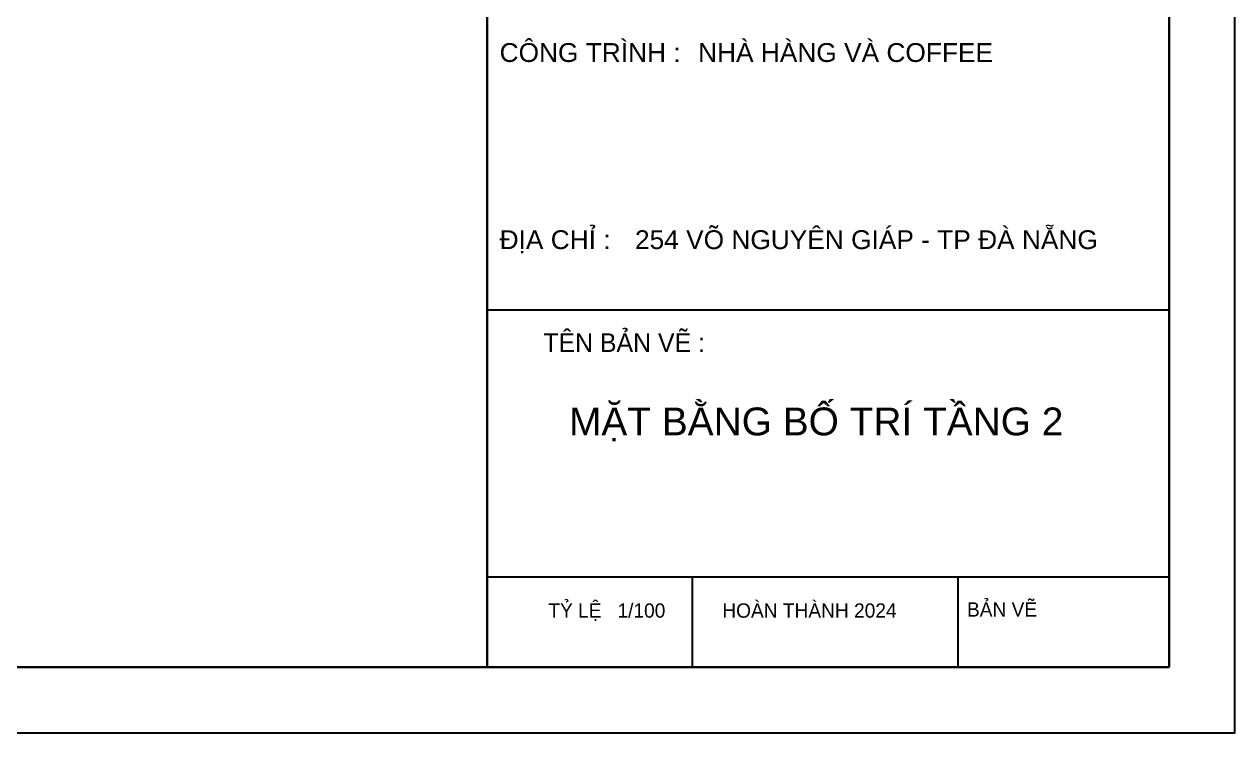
# Model space of a CAD drawing. Header units: millimetres. Extents: x 886808 to 1650903, y -1008069 to 230892.
# Drawn here: x 973532 to 999689, y -454220 to -438920 of the extents above; entities that cross this region are included whole.
import ezdxf

# ---------------------------------------------------------------- set-up
doc = ezdxf.new("R2010")
doc.units = ezdxf.units.MM
for name, color, linetype, lineweight in [('A-Wall', 113, 'Continuous', 30), ('Q - TEN PHONG', 7, 'Continuous', 18), ('Text', 250, 'Continuous', 25)]:
    doc.layers.add(name, color=color, linetype=linetype, lineweight=lineweight)
for name, color, linetype in [('CUA', 75, 'Continuous'), ('i_Chu', 9, 'Continuous'), ('TUONG', 1, 'Continuous')]:
    doc.layers.add(name, color=color, linetype=linetype)
doc.styles.add('a 1', font='')
doc.styles.add('Arial_6', font='arial.ttf', dxfattribs={"height": 1.327769})
doc.styles.add('DAT', font='')
doc.styles.get('a 1').set_extended_font_data('VNI-Avo')
doc.styles.get('DAT').set_extended_font_data('VNI-Helve')

msp = doc.modelspace()

# ---------------------------------------------------------------- linework, layer by layer
at = {"layer": 'A-Wall', "linetype": 'Continuous', "transparency": 33554636}
for p, q in [((983536.5, -396443.4), (983536.5, -452800.7)), ((998270.2, -396443.4), (998270.2, -452800.7)), ((998270.2, -452800.7), (918816.7, -452800.7))]:
    msp.add_line(p, q, dxfattribs=at)
at = {"layer": 'CUA', "color": 4, "transparency": 33554636}
for p, q in [((983536.3, -445089.3), (998270.2, -445089.3)), ((983536.3, -450852.1), (998270.2, -450852.1)), ((987965.4, -450852.1), (987965.4, -452800.7)), ((993705.7, -450852.1), (993705.7, -452800.7))]:
    msp.add_line(p, q, dxfattribs=at)
at = {"layer": 'Defpoints', "transparency": 33554636}
msp.add_lwpolyline([(915979, -454219.5), (999689.1, -454219.5), (999689.1, -395024.6), (915979, -395024.6)], close=True, dxfattribs=at)
at = {"layer": 'TUONG', "transparency": 33554636}
msp.add_line((998270.2, -396443.4), (998270.2, -452800.7), dxfattribs=at)

# ---------------------------------------------------------------- texts
at = {"layer": 'i_Chu', "transparency": 33554636, "style": 'Arial_6'}
for s, height, p in [('CÔNG TRÌNH :', 406.443, (983804.1, -439734.4)), ('NHÀ HÀNG VÀ COFFEE', 406.443, (988092.6, -439734.4)), ('ĐỊA CHỈ :', 406.44, (983804.1, -443775.4)), ('254 VÕ NGUYÊN GIÁP - TP ĐÀ NẴNG', 406.443, (986729, -443775.4))]:
    msp.add_text(s, height=height, dxfattribs=at).set_placement(p)
at = {"layer": 'Q - TEN PHONG', "transparency": 33554636, "insert": (990644.2, -447196.3), "char_height": 601.002, "width": 15887.146, "attachment_point": 2, "style": 'DAT'}
msp.add_mtext('{\\fArial|b0|i0|c0|p34;MẶT BẰNG BỐ TRÍ TẦNG 2}', dxfattribs=at)
at = {"layer": 'Text', "linetype": 'ByBlock', "lineweight": -2, "transparency": 33554636, "style": 'a 1'}
msp.add_text('TEÂN BAÛN VEÕ :', height=401.756, dxfattribs=at).set_placement((984747.8, -445996.3))
at = {"layer": 'Text', "color": 4, "linetype": 'ByBlock', "lineweight": -2, "transparency": 33554636, "style": 'a 1'}
for s, height, p in [('TYÛ LEÄ   1/100', 309.043, (984857.7, -451734.4)), ('HOAØN THAØNH 2024', 309.043, (988615.4, -451734.4)), ('BAÛN VEÕ', 309.04, (993902.7, -451711.2))]:
    msp.add_text(s, height=height, dxfattribs=at).set_placement(p)

doc.saveas('drawing.dxf')
